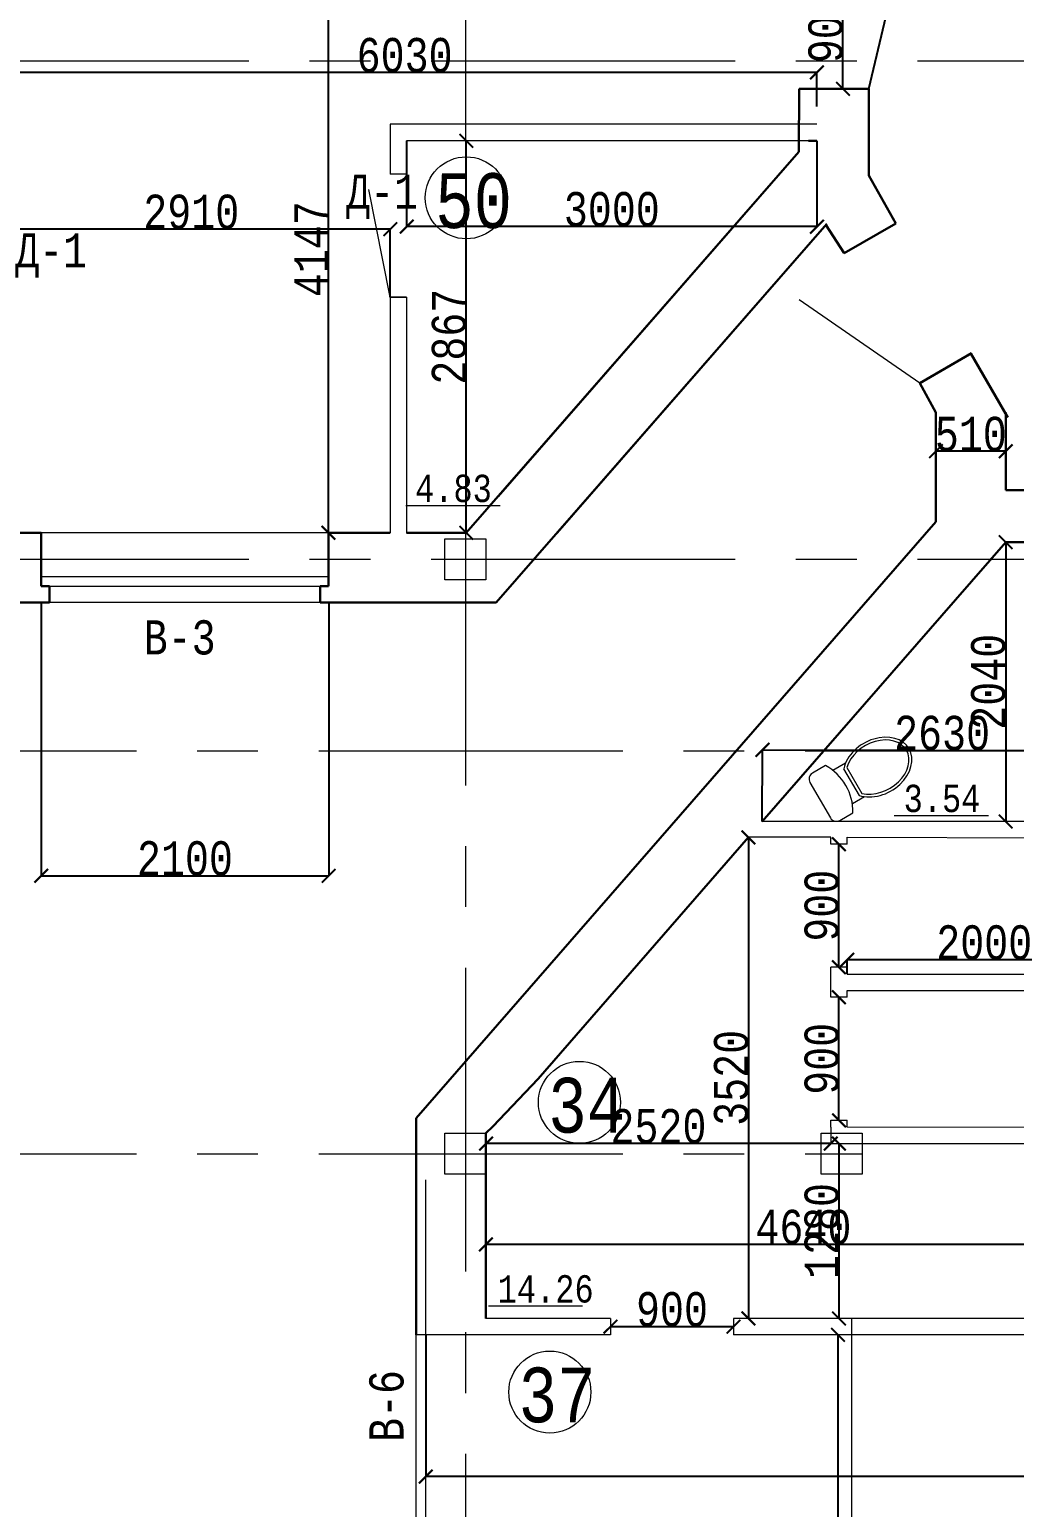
# Model space of a CAD drawing. Header units: millimetres. Extents: x -689206 to 4969298, y -1019800 to 703299.
# Drawn here: x 372481 to 379682, y -640962 to -630153 of the extents above; entities that cross this region are included whole.
import ezdxf

# ---------------------------------------------------------------- set-up
doc = ezdxf.new("R2010")
doc.units = ezdxf.units.MM
doc.linetypes.add('осеваяX2', pattern=[101.6, 63.5, -12.7, 12.7, -12.7])
for name, color, linetype, lineweight in [('WC', 170, 'Continuous', 9), ('несущие', 7, 'Continuous', 30), ('ОКНА', 250, 'Continuous', 20), ('ПЕРЕГОРОДКИ', 252, 'Continuous', 9), ('РАЗМЕРЫ', 7, 'Continuous', 9), ('стены', 7, 'Continuous', 20)]:
    doc.layers.add(name, color=color, linetype=linetype, lineweight=lineweight)
doc.layers.add('четотам', color=7, linetype='Continuous')
doc.styles.add('Аннотативный', font='isocteur.ttf', dxfattribs={"width": 0.7, "height": 250})
doc.dimstyles.new('Аннотативный', dxfattribs={"dimscale": 0, "dimtxt": 250, "dimasz": 100, "dimexe": 1.25, "dimexo": 0.625, "dimtad": 1, "dimdec": 0, "dimtxsty": 'Аннотативный', "dimblk": 'ARCHTICK', "dimcen": 2.5, "dimadec": 0, "dimazin": 0, "dimtfac": 1, "dimtdec": 0, "dimtmove": 0, "dimatfit": 3, "dimfxl": 1, "dimarcsym": 0})

# ---------------------------------------------------------------- blocks, each defined once
blk = doc.blocks.new('_ArchTick')
at = {"color": 0, "linetype": 'ByBlock', "const_width": 0.15}
blk.add_lwpolyline([(-0.5, -0.5), (0.5, 0.5)], dxfattribs=at)
blk = doc.blocks.new('*D3724')
at = {"layer": 'Defpoints', "color": 0, "lineweight": 0, "transparency": 16777216}
for p in [(372209, -631613), (372209, -632109), (375118, -632109)]:
    blk.add_point(p, dxfattribs=at)
at = {"layer": 'стены', "color": 0, "lineweight": -2, "transparency": 16777216}
for p, q in [((372209, -632109), (372209, -631611)), ((375118, -631613), (372209, -631613)), ((375118, -632109), (375118, -631611))]:
    blk.add_line(p, q, dxfattribs=at)
at = {"layer": 'стены', "color": 0, "lineweight": -2, "transparency": 16777216, "xscale": 100, "yscale": 100, "zscale": 100, "rotation": 180}
blk.add_blockref('_ArchTick', (372209, -631613), dxfattribs=at)
at = {"layer": 'стены', "color": 0, "lineweight": -2, "transparency": 16777216, "xscale": 100, "yscale": 100, "zscale": 100}
blk.add_blockref('_ArchTick', (375118, -631613), dxfattribs=at)
at = {"layer": 'стены', "color": 0, "lineweight": 5, "transparency": 16777216, "insert": (373663, -631487), "char_height": 250, "attachment_point": 5, "style": 'Аннотативный'}
blk.add_mtext('2910', dxfattribs=at)
blk = doc.blocks.new('*D3725')
at = {"layer": 'Defpoints', "color": 0, "lineweight": 0, "transparency": 16777216}
for p in [(378428, -629686), (378428, -629686), (378428, -630586)]:
    blk.add_point(p, dxfattribs=at)
at = {"layer": 'стены', "color": 0, "lineweight": -2, "transparency": 16777216}
for p, q in [((378428, -629686), (378429, -629686)), ((378428, -630586), (378428, -629686)), ((378428, -630586), (378429, -630586))]:
    blk.add_line(p, q, dxfattribs=at)
at = {"layer": 'стены', "color": 0, "lineweight": -2, "transparency": 16777216, "xscale": 100, "yscale": 100, "zscale": 100}
for p, rotation in [((378428, -629686), 90), ((378428, -630586), 270)]:
    blk.add_blockref('_ArchTick', p, dxfattribs=dict(at, rotation=rotation))
at = {"layer": 'стены', "color": 0, "lineweight": 5, "transparency": 16777216, "insert": (378302, -630136), "char_height": 250, "attachment_point": 5, "rotation": 90, "style": 'Аннотативный'}
blk.add_mtext('900', dxfattribs=at)
blk = doc.blocks.new('*D3727')
at = {"layer": 'Defpoints', "color": 0, "lineweight": 0, "transparency": 16777216}
for p in [(372209, -630466), (378238, -630716), (372209, -630846)]:
    blk.add_point(p, dxfattribs=at)
at = {"layer": 'стены', "color": 0, "lineweight": -2, "transparency": 16777216}
for p, q in [((372209, -630845), (372209, -630465)), ((378238, -630466), (372209, -630466)), ((378238, -630715), (378238, -630465))]:
    blk.add_line(p, q, dxfattribs=at)
at = {"layer": 'стены', "color": 0, "lineweight": -2, "transparency": 16777216, "xscale": 100, "yscale": 100, "zscale": 100, "rotation": 180}
blk.add_blockref('_ArchTick', (372209, -630466), dxfattribs=at)
at = {"layer": 'стены', "color": 0, "lineweight": -2, "transparency": 16777216, "xscale": 100, "yscale": 100, "zscale": 100}
blk.add_blockref('_ArchTick', (378238, -630466), dxfattribs=at)
at = {"layer": 'стены', "color": 0, "lineweight": 5, "transparency": 16777216, "insert": (375223, -630341), "char_height": 250, "attachment_point": 5, "style": 'Аннотативный'}
blk.add_mtext('6030', dxfattribs=at)
blk = doc.blocks.new('*D3747')
at = {"layer": 'Defpoints', "color": 0, "lineweight": 0, "transparency": 16777216}
for p in [(374666, -629686), (374666, -629686), (374666, -633833)]:
    blk.add_point(p, dxfattribs=at)
at = {"layer": 'РАЗМЕРЫ', "color": 0, "lineweight": -2, "transparency": 16777216}
for p, q in [((374666, -633833), (374666, -629686)), ((374667, -629686), (374668, -629686)), ((374667, -633833), (374668, -633833))]:
    blk.add_line(p, q, dxfattribs=at)
at = {"layer": 'РАЗМЕРЫ', "color": 0, "lineweight": -2, "transparency": 16777216, "xscale": 100, "yscale": 100, "zscale": 100}
for p, rotation in [((374666, -629686), 90), ((374666, -633833), 270)]:
    blk.add_blockref('_ArchTick', p, dxfattribs=dict(at, rotation=rotation))
at = {"layer": 'РАЗМЕРЫ', "color": 0, "lineweight": 5, "transparency": 16777216, "insert": (374541, -631759), "char_height": 250, "attachment_point": 5, "rotation": 90, "style": 'Аннотативный'}
blk.add_mtext('4147', dxfattribs=at)
blk = doc.blocks.new('*D3622')
at = {"layer": 'Defpoints', "color": 0, "linetype": 'ByBlock', "lineweight": 0, "transparency": 16777216}
for p in [(375238, -630966), (378238, -630966), (375238, -631594)]:
    blk.add_point(p, dxfattribs=at)
at = {"layer": 'РАЗМЕРЫ', "color": 0, "linetype": 'ByBlock', "lineweight": -2, "transparency": 16777216}
for p, q in [((375238, -630966), (375238, -631595)), ((378238, -630966), (378238, -631595)), ((378238, -631594), (375238, -631594))]:
    blk.add_line(p, q, dxfattribs=at)
at = {"layer": 'РАЗМЕРЫ', "color": 0, "linetype": 'ByBlock', "lineweight": -2, "transparency": 16777216, "xscale": 100, "yscale": 100, "zscale": 100, "rotation": 180}
blk.add_blockref('_ArchTick', (375238, -631594), dxfattribs=at)
at = {"layer": 'РАЗМЕРЫ', "color": 0, "linetype": 'ByBlock', "lineweight": -2, "transparency": 16777216, "xscale": 100, "yscale": 100, "zscale": 100}
blk.add_blockref('_ArchTick', (378238, -631594), dxfattribs=at)
at = {"layer": 'РАЗМЕРЫ', "color": 0, "linetype": 'ByBlock', "lineweight": 5, "transparency": 16777216, "insert": (376738, -631468), "char_height": 250, "attachment_point": 5, "style": 'Аннотативный'}
blk.add_mtext('3000', dxfattribs=at)
blk = doc.blocks.new('*D3623')
at = {"layer": 'Defpoints', "color": 0, "linetype": 'ByBlock', "lineweight": 0, "transparency": 16777216}
for p in [(375674, -630966), (375674, -630966), (375674, -633833)]:
    blk.add_point(p, dxfattribs=at)
at = {"layer": 'РАЗМЕРЫ', "color": 0, "linetype": 'ByBlock', "lineweight": -2, "transparency": 16777216}
for p, q in [((375674, -633833), (375674, -630966)), ((375675, -630966), (375676, -630966)), ((375675, -633833), (375676, -633833))]:
    blk.add_line(p, q, dxfattribs=at)
at = {"layer": 'РАЗМЕРЫ', "color": 0, "linetype": 'ByBlock', "lineweight": -2, "transparency": 16777216, "xscale": 100, "yscale": 100, "zscale": 100}
for p, rotation in [((375674, -630966), 90), ((375674, -633833), 270)]:
    blk.add_blockref('_ArchTick', p, dxfattribs=dict(at, rotation=rotation))
at = {"layer": 'РАЗМЕРЫ', "color": 0, "linetype": 'ByBlock', "lineweight": 5, "transparency": 16777216, "insert": (375549, -632399), "char_height": 250, "attachment_point": 5, "rotation": 90, "style": 'Аннотативный'}
blk.add_mtext('2867', dxfattribs=at)
blk = doc.blocks.new('*D3652')
at = {"layer": 'Defpoints', "color": 0, "linetype": 'ByBlock', "lineweight": 0, "transparency": 16777216}
for p in [(379108, -633237), (379108, -633237), (379618, -633237)]:
    blk.add_point(p, dxfattribs=at)
at = {"layer": 'несущие', "color": 0, "linetype": 'ByBlock', "lineweight": -2, "transparency": 16777216}
for p, q in [((379108, -633237), (379108, -633236)), ((379618, -633237), (379108, -633237)), ((379618, -633237), (379618, -633236))]:
    blk.add_line(p, q, dxfattribs=at)
at = {"layer": 'несущие', "color": 0, "linetype": 'ByBlock', "lineweight": -2, "transparency": 16777216, "xscale": 100, "yscale": 100, "zscale": 100, "rotation": 180}
blk.add_blockref('_ArchTick', (379108, -633237), dxfattribs=at)
at = {"layer": 'несущие', "color": 0, "linetype": 'ByBlock', "lineweight": -2, "transparency": 16777216, "xscale": 100, "yscale": 100, "zscale": 100}
blk.add_blockref('_ArchTick', (379618, -633237), dxfattribs=at)
at = {"layer": 'несущие', "color": 0, "linetype": 'ByBlock', "lineweight": 5, "transparency": 16777216, "insert": (379363, -633112), "char_height": 250, "attachment_point": 5, "style": 'Аннотативный'}
blk.add_mtext('510', dxfattribs=at)
blk = doc.blocks.new('*D3787')
at = {"layer": 'Defpoints', "color": 0, "lineweight": 30, "ltscale": 35, "transparency": 16777216}
for p in [(372566, -634343), (374668, -634343), (374668, -636342)]:
    blk.add_point(p, dxfattribs=at)
at = {"layer": 'РАЗМЕРЫ', "color": 0, "lineweight": -2, "ltscale": 35, "transparency": 16777216}
for p, q in [((372566, -634343), (372566, -636343)), ((374668, -634343), (374668, -636343)), ((372566, -636342), (374668, -636342))]:
    blk.add_line(p, q, dxfattribs=at)
at = {"layer": 'РАЗМЕРЫ', "color": 0, "lineweight": -2, "ltscale": 35, "transparency": 16777216, "xscale": 100, "yscale": 100, "zscale": 100, "rotation": 180}
blk.add_blockref('_ArchTick', (372566, -636342), dxfattribs=at)
at = {"layer": 'РАЗМЕРЫ', "color": 0, "lineweight": -2, "ltscale": 35, "transparency": 16777216, "xscale": 100, "yscale": 100, "zscale": 100}
blk.add_blockref('_ArchTick', (374668, -636342), dxfattribs=at)
at = {"layer": 'РАЗМЕРЫ', "color": 0, "lineweight": 0, "ltscale": 35, "transparency": 16777216, "insert": (373617, -636216), "char_height": 250, "attachment_point": 5, "style": 'Аннотативный'}
blk.add_mtext('2100', dxfattribs=at)
blk = doc.blocks.new('*D5805')
at = {"layer": 'Defpoints', "color": 0, "lineweight": 5, "ltscale": 35, "transparency": 16777216}
for p in [(378399, -636111), (378399, -636111), (378399, -637011)]:
    blk.add_point(p, dxfattribs=at)
at = {"layer": 'РАЗМЕРЫ', "color": 0, "lineweight": -2, "ltscale": 35, "transparency": 16777216}
for p, q in [((378399, -636111), (378398, -636111)), ((378399, -637011), (378399, -636111)), ((378400, -637011), (378401, -637011))]:
    blk.add_line(p, q, dxfattribs=at)
at = {"layer": 'РАЗМЕРЫ', "color": 0, "lineweight": -2, "ltscale": 35, "transparency": 16777216, "xscale": 100, "yscale": 100, "zscale": 100}
for p, rotation in [((378399, -636111), 90), ((378399, -637011), 270)]:
    blk.add_blockref('_ArchTick', p, dxfattribs=dict(at, rotation=rotation))
at = {"layer": 'РАЗМЕРЫ', "color": 0, "lineweight": 5, "ltscale": 35, "transparency": 16777216, "insert": (378274, -636561), "char_height": 250, "attachment_point": 5, "rotation": 90, "style": 'Аннотативный'}
blk.add_mtext('900', dxfattribs=at)
blk = doc.blocks.new('*D5808')
at = {"layer": 'Defpoints', "color": 0, "lineweight": 30, "ltscale": 35, "transparency": 16777216}
for p in [(378399, -637231), (378399, -637231), (378399, -638131)]:
    blk.add_point(p, dxfattribs=at)
at = {"layer": 'РАЗМЕРЫ', "color": 0, "lineweight": -2, "ltscale": 35, "transparency": 16777216}
for p, q in [((378399, -638131), (378399, -637231)), ((378400, -637231), (378401, -637231)), ((378400, -638131), (378401, -638131))]:
    blk.add_line(p, q, dxfattribs=at)
at = {"layer": 'РАЗМЕРЫ', "color": 0, "lineweight": -2, "ltscale": 35, "transparency": 16777216, "xscale": 100, "yscale": 100, "zscale": 100}
for p, rotation in [((378399, -637231), 90), ((378399, -638131), 270)]:
    blk.add_blockref('_ArchTick', p, dxfattribs=dict(at, rotation=rotation))
at = {"layer": 'РАЗМЕРЫ', "color": 0, "lineweight": 5, "ltscale": 35, "transparency": 16777216, "insert": (378274, -637681), "char_height": 250, "attachment_point": 5, "rotation": 90, "style": 'Аннотативный'}
blk.add_mtext('900', dxfattribs=at)
blk = doc.blocks.new('*D5809')
at = {"layer": 'Defpoints', "color": 0, "lineweight": 30, "ltscale": 35, "transparency": 16777216}
for p in [(378399, -638301), (378399, -639580), (378399, -639580)]:
    blk.add_point(p, dxfattribs=at)
at = {"layer": 'РАЗМЕРЫ', "color": 0, "lineweight": -2, "ltscale": 35, "transparency": 16777216}
for p, q in [((378399, -638301), (378399, -639580)), ((378400, -638301), (378401, -638301)), ((378400, -639580), (378401, -639580))]:
    blk.add_line(p, q, dxfattribs=at)
at = {"layer": 'РАЗМЕРЫ', "color": 0, "lineweight": -2, "ltscale": 35, "transparency": 16777216, "xscale": 100, "yscale": 100, "zscale": 100}
for p, rotation in [((378399, -638301), 90), ((378399, -639580), 270)]:
    blk.add_blockref('_ArchTick', p, dxfattribs=dict(at, rotation=rotation))
at = {"layer": 'РАЗМЕРЫ', "color": 0, "lineweight": 5, "ltscale": 35, "transparency": 16777216, "insert": (378274, -638940), "char_height": 250, "attachment_point": 5, "rotation": 90, "style": 'Аннотативный'}
blk.add_mtext('1280', dxfattribs=at)
blk = doc.blocks.new('*D5810')
at = {"layer": 'Defpoints', "color": 0, "lineweight": 5, "ltscale": 35, "transparency": 16777216}
for p in [(378459, -636956), (378459, -637061), (380462, -637061)]:
    blk.add_point(p, dxfattribs=at)
at = {"layer": 'РАЗМЕРЫ', "color": 0, "lineweight": -2, "ltscale": 35, "transparency": 16777216}
for p, q in [((378459, -637060), (378459, -636955)), ((380462, -636956), (378459, -636956)), ((380462, -637060), (380462, -636955))]:
    blk.add_line(p, q, dxfattribs=at)
at = {"layer": 'РАЗМЕРЫ', "color": 0, "lineweight": -2, "ltscale": 35, "transparency": 16777216, "xscale": 100, "yscale": 100, "zscale": 100}
for p, rotation in [((378459, -636956), 179.9999999999966), ((380462, -636956), 359.9999999999966)]:
    blk.add_blockref('_ArchTick', p, dxfattribs=dict(at, rotation=rotation))
at = {"layer": 'РАЗМЕРЫ', "color": 0, "lineweight": 5, "ltscale": 35, "transparency": 16777216, "insert": (379461, -636831), "char_height": 250, "attachment_point": 5, "style": 'Аннотативный'}
blk.add_mtext('2000', dxfattribs=at)
blk = doc.blocks.new('*D5811')
at = {"layer": 'Defpoints', "color": 0, "lineweight": 5, "ltscale": 35, "transparency": 16777216}
for p in [(375818, -639038), (375818, -639580), (380459, -639580)]:
    blk.add_point(p, dxfattribs=at)
at = {"layer": 'РАЗМЕРЫ', "color": 0, "lineweight": -2, "ltscale": 35, "transparency": 16777216}
for p, q in [((375818, -639579), (375818, -639037)), ((380459, -639038), (375818, -639038)), ((380459, -639579), (380459, -639037))]:
    blk.add_line(p, q, dxfattribs=at)
at = {"layer": 'РАЗМЕРЫ', "color": 0, "lineweight": -2, "ltscale": 35, "transparency": 16777216, "xscale": 100, "yscale": 100, "zscale": 100}
for p, rotation in [((375818, -639038), 180.0000000000014), ((380459, -639038), 1.438849039914203e-12)]:
    blk.add_blockref('_ArchTick', p, dxfattribs=dict(at, rotation=rotation))
at = {"layer": 'РАЗМЕРЫ', "color": 0, "lineweight": 5, "ltscale": 35, "transparency": 16777216, "insert": (378139, -638912), "char_height": 250, "attachment_point": 5, "style": 'Аннотативный'}
blk.add_mtext('4640', dxfattribs=at)
blk = doc.blocks.new('*D5812')
at = {"layer": 'Defpoints', "color": 0, "lineweight": 5, "ltscale": 35, "transparency": 16777216}
for p in [(377737, -636061), (377737, -639580), (377737, -639580)]:
    blk.add_point(p, dxfattribs=at)
at = {"layer": 'РАЗМЕРЫ', "color": 0, "lineweight": -2, "ltscale": 35, "transparency": 16777216}
for p, q in [((377737, -636061), (377737, -639580)), ((377738, -636061), (377738, -636061)), ((377738, -639580), (377738, -639580))]:
    blk.add_line(p, q, dxfattribs=at)
at = {"layer": 'РАЗМЕРЫ', "color": 0, "lineweight": -2, "ltscale": 35, "transparency": 16777216, "xscale": 100, "yscale": 100, "zscale": 100}
for p, rotation in [((377737, -636061), 90), ((377737, -639580), 270)]:
    blk.add_blockref('_ArchTick', p, dxfattribs=dict(at, rotation=rotation))
at = {"layer": 'РАЗМЕРЫ', "color": 0, "lineweight": 5, "ltscale": 35, "transparency": 16777216, "insert": (377612, -637820), "char_height": 250, "attachment_point": 5, "rotation": 90, "style": 'Аннотативный'}
blk.add_mtext('3520', dxfattribs=at)
blk = doc.blocks.new('unitaz')
at = {"ltscale": 150}
for p, q in [((296, 142), (190, 142)), ((293, -140), (191, -140))]:
    blk.add_line(p, q, dxfattribs=at)
for p, q in [((263, 113), (263, -113)), ((289, 110), (289, -110))]:
    blk.add_line(p, q)
blk.add_lwpolyline([(161, 200), (50, 200, 0.414214), (0, 150), (0, -150, 0.414214), (50, -200), (161, -200)], format="xyb", dxfattribs=at)
blk.add_arc((-169, 0), 386, 328.7677, 31.2026, dxfattribs=at)
for major_axis, ratio, start_param, end_param in [((266, 0), 0.753407, 3.739816, 8.826911), ((245, 0), 0.734694, 3.796966, 8.769752)]:
    blk.add_ellipse((484, 0), major_axis=major_axis, ratio=ratio, start_param=start_param, end_param=end_param, dxfattribs=at)
blk = doc.blocks.new('*D5815')
at = {"layer": 'Defpoints', "color": 0, "lineweight": 5, "ltscale": 35, "transparency": 16777216}
for p in [(376728, -639640), (376728, -639640), (377628, -639640)]:
    blk.add_point(p, dxfattribs=at)
at = {"layer": 'РАЗМЕРЫ', "color": 0, "lineweight": -2, "ltscale": 35, "transparency": 16777216}
for p, q in [((376728, -639639), (376728, -639639)), ((377628, -639640), (376728, -639640)), ((377628, -639639), (377628, -639639))]:
    blk.add_line(p, q, dxfattribs=at)
at = {"layer": 'РАЗМЕРЫ', "color": 0, "lineweight": -2, "ltscale": 35, "transparency": 16777216, "xscale": 100, "yscale": 100, "zscale": 100, "rotation": 180}
blk.add_blockref('_ArchTick', (376728, -639640), dxfattribs=at)
at = {"layer": 'РАЗМЕРЫ', "color": 0, "lineweight": -2, "ltscale": 35, "transparency": 16777216, "xscale": 100, "yscale": 100, "zscale": 100}
blk.add_blockref('_ArchTick', (377628, -639640), dxfattribs=at)
at = {"layer": 'РАЗМЕРЫ', "color": 0, "lineweight": 5, "ltscale": 35, "transparency": 16777216, "insert": (377178, -639514), "char_height": 250, "attachment_point": 5, "style": 'Аннотативный'}
blk.add_mtext('900', dxfattribs=at)
blk = doc.blocks.new('*D5816')
at = {"layer": 'Defpoints', "color": 0, "lineweight": 5, "ltscale": 35, "transparency": 16777216}
for p in [(379618, -633902), (379618, -635945), (379618, -635945)]:
    blk.add_point(p, dxfattribs=at)
at = {"layer": 'РАЗМЕРЫ', "color": 0, "lineweight": -2, "ltscale": 35, "transparency": 16777216}
for p, q in [((379618, -633902), (379619, -633902)), ((379618, -633902), (379618, -635945)), ((379618, -635945), (379619, -635945))]:
    blk.add_line(p, q, dxfattribs=at)
at = {"layer": 'РАЗМЕРЫ', "color": 0, "lineweight": -2, "ltscale": 35, "transparency": 16777216, "xscale": 100, "yscale": 100, "zscale": 100}
for p, rotation in [((379618, -633902), 90), ((379618, -635945), 270)]:
    blk.add_blockref('_ArchTick', p, dxfattribs=dict(at, rotation=rotation))
at = {"layer": 'РАЗМЕРЫ', "color": 0, "lineweight": 5, "ltscale": 35, "transparency": 16777216, "insert": (379492, -634923), "char_height": 250, "attachment_point": 5, "rotation": 90, "style": 'Аннотативный'}
blk.add_mtext('2040', dxfattribs=at)
blk = doc.blocks.new('*D5817')
at = {"layer": 'Defpoints', "color": 0, "lineweight": 5, "ltscale": 35, "transparency": 16777216}
for p in [(380466, -635428), (377838, -635945), (380465, -635952)]:
    blk.add_point(p, dxfattribs=at)
at = {"layer": 'РАЗМЕРЫ', "color": 0, "lineweight": -2, "ltscale": 35, "transparency": 16777216}
for p, q in [((377838, -635944), (377840, -635420)), ((377840, -635421), (380466, -635428)), ((380465, -635951), (380466, -635426))]:
    blk.add_line(p, q, dxfattribs=at)
at = {"layer": 'РАЗМЕРЫ', "color": 0, "lineweight": -2, "ltscale": 35, "transparency": 16777216, "xscale": 100, "yscale": 100, "zscale": 100}
for p, rotation in [((377840, -635421), 179.852422185809), ((380466, -635428), 359.8524221858091)]:
    blk.add_blockref('_ArchTick', p, dxfattribs=dict(at, rotation=rotation))
at = {"layer": 'РАЗМЕРЫ', "color": 0, "lineweight": 5, "ltscale": 35, "transparency": 16777216, "insert": (379153, -635299), "char_height": 250, "attachment_point": 5, "rotation": 359.8524, "style": 'Аннотативный'}
blk.add_mtext('2630', dxfattribs=at)
blk = doc.blocks.new('*D5828')
at = {"layer": 'Defpoints', "color": 0, "lineweight": 5, "ltscale": 35, "transparency": 16777216}
for p in [(375818, -638301), (375818, -638301), (378339, -638301)]:
    blk.add_point(p, dxfattribs=at)
at = {"layer": 'РАЗМЕРЫ', "color": 0, "lineweight": -2, "ltscale": 35, "transparency": 16777216}
for p, q in [((375818, -638300), (375818, -638299)), ((378339, -638301), (375818, -638301)), ((378339, -638300), (378339, -638299))]:
    blk.add_line(p, q, dxfattribs=at)
at = {"layer": 'РАЗМЕРЫ', "color": 0, "lineweight": -2, "ltscale": 35, "transparency": 16777216, "xscale": 100, "yscale": 100, "zscale": 100, "rotation": 180}
blk.add_blockref('_ArchTick', (375818, -638301), dxfattribs=at)
at = {"layer": 'РАЗМЕРЫ', "color": 0, "lineweight": -2, "ltscale": 35, "transparency": 16777216, "xscale": 100, "yscale": 100, "zscale": 100}
blk.add_blockref('_ArchTick', (378339, -638301), dxfattribs=at)
at = {"layer": 'РАЗМЕРЫ', "color": 0, "lineweight": 5, "ltscale": 35, "transparency": 16777216, "insert": (377079, -638175), "char_height": 250, "attachment_point": 5, "style": 'Аннотативный'}
blk.add_mtext('2520', dxfattribs=at)
blk = doc.blocks.new('*D5831')
at = {"layer": 'Defpoints', "color": 0, "lineweight": 5, "ltscale": 35, "transparency": 16777216}
for p in [(378392, -639700), (378392, -639700), (380814, -646118)]:
    blk.add_point(p, dxfattribs=at)
at = {"layer": 'РАЗМЕРЫ', "color": 0, "lineweight": -2, "ltscale": 35, "transparency": 16777216}
for p, q in [((378392, -639700), (378391, -639700)), ((378392, -646118), (378392, -639700)), ((380813, -646118), (378391, -646118))]:
    blk.add_line(p, q, dxfattribs=at)
at = {"layer": 'РАЗМЕРЫ', "color": 0, "lineweight": -2, "ltscale": 35, "transparency": 16777216, "xscale": 100, "yscale": 100, "zscale": 100}
for p, rotation in [((378392, -639700), 90), ((378392, -646118), 270)]:
    blk.add_blockref('_ArchTick', p, dxfattribs=dict(at, rotation=rotation))
at = {"layer": 'РАЗМЕРЫ', "color": 0, "lineweight": 5, "ltscale": 35, "transparency": 16777216, "insert": (378267, -642909), "char_height": 250, "attachment_point": 5, "rotation": 90, "style": 'Аннотативный'}
blk.add_mtext('6420', dxfattribs=at)
blk = doc.blocks.new('*D5833')
at = {"layer": 'Defpoints', "color": 0, "lineweight": 5, "ltscale": 35, "transparency": 16777216}
for p in [(375378, -639700), (402458, -639700), (375378, -640736)]:
    blk.add_point(p, dxfattribs=at)
at = {"layer": 'РАЗМЕРЫ', "color": 0, "lineweight": -2, "ltscale": 35, "transparency": 16777216}
for p, q in [((375378, -639701), (375378, -640737)), ((402458, -639701), (402458, -640737)), ((402458, -640736), (375378, -640736))]:
    blk.add_line(p, q, dxfattribs=at)
at = {"layer": 'РАЗМЕРЫ', "color": 0, "lineweight": -2, "ltscale": 35, "transparency": 16777216, "xscale": 100, "yscale": 100, "zscale": 100, "rotation": 180}
blk.add_blockref('_ArchTick', (375378, -640736), dxfattribs=at)
at = {"layer": 'РАЗМЕРЫ', "color": 0, "lineweight": -2, "ltscale": 35, "transparency": 16777216, "xscale": 100, "yscale": 100, "zscale": 100}
blk.add_blockref('_ArchTick', (402458, -640736), dxfattribs=at)
at = {"layer": 'РАЗМЕРЫ', "color": 0, "lineweight": 5, "ltscale": 35, "transparency": 16777216, "insert": (388918, -640610), "char_height": 250, "attachment_point": 5, "style": 'Аннотативный'}
blk.add_mtext('27080', dxfattribs=at)

msp = doc.modelspace()

# ---------------------------------------------------------------- linework, layer by layer
at = {"layer": 'несущие', "color": 0}
msp.add_line((375867.9, -638175.7), (376198.8, -637827), dxfattribs=at)
at = {"layer": 'ОКНА'}
msp.add_line((372566.4, -634222.8), (372566.4, -634152.8), dxfattribs=at)
at = {"layer": 'ОКНА', "lineweight": 13}
for p, q in [((372566.4, -634152.8), (374666.4, -634152.8)), ((372626.4, -634222.8), (374606.4, -634222.8))]:
    msp.add_line(p, q, dxfattribs=at)
at = {"layer": 'ПЕРЕГОРОДКИ', "color": 18, "linetype": 'ByBlock', "lineweight": 13, "true_color": 0x000000}
msp.add_line((378617.9, -630585.6), (378819.8, -629731.5), dxfattribs=at)
at = {"layer": 'ПЕРЕГОРОДКИ', "color": 0}
for p, q in [((375237.9, -631209.3), (375117.9, -631209.3)), ((375237.9, -632109.3), (375117.9, -632109.3))]:
    msp.add_line(p, q, dxfattribs=at)
at = {"layer": 'ПЕРЕГОРОДКИ', "color": 0, "lineweight": 13}
msp.add_line((375117.9, -632109.3), (375237.9, -632109.3), dxfattribs=at)
at = {"layer": 'РАЗМЕРЫ', "linetype": 'осеваяX2', "lineweight": 5, "ltscale": 35}
for p, q in [((423867.9, -630383.6), (356815.2, -630383.6)), ((423867.9, -634028.4), (356815.2, -634028.4))]:
    msp.add_line(p, q, dxfattribs=at)
at = {"layer": 'РАЗМЕРЫ', "linetype": 'ByBlock', "lineweight": 30, "ltscale": 35}
for p, q in [((378107.9, -630585.6), (378105.4, -631046.8)), ((378617.9, -630585.6), (378107.9, -630585.6)), ((378813.9, -631570.3), (378435.8, -631788.6)), ((379367.9, -632519.7), (378989.8, -632738))]:
    msp.add_line(p, q, dxfattribs=at)
at = {"layer": 'РАЗМЕРЫ', "lineweight": 30}
for p, q in [((378105.4, -631046.8), (375674.3, -633832.8)), ((378310.9, -631572.4), (375893.5, -634342.8)), ((372566.4, -634222.8), (372626.4, -634222.8)), ((372626.4, -634222.8), (372626.4, -634342.8)), ((374666.4, -634222.8), (374606.4, -634222.8)), ((374606.4, -634222.8), (374606.4, -634342.8))]:
    msp.add_line(p, q, dxfattribs=at)
at = {"layer": 'РАЗМЕРЫ', "lineweight": 30, "ltscale": 35}
for p, q in [((378617.9, -631220.6), (378813.9, -631570.3)), ((378435.8, -631788.6), (378302.9, -631581.6)), ((378989.8, -632738), (379107.9, -632952.7)), ((375307.9, -638115.5), (375307.9, -639699.9)), ((375867.9, -638175.7), (375817.9, -638225.7)), ((375817.9, -638225.7), (375817.9, -639579.9))]:
    msp.add_line(p, q, dxfattribs=at)
at = {"layer": 'РАЗМЕРЫ', "lineweight": 5, "ltscale": 35}
for p, q in [((378989.8, -632738), (378108.3, -632130.1)), ((378339.4, -638180.6), (378339.4, -638130.6)), ((378339.4, -638130.6), (378459.4, -638130.6)), ((378339.4, -638180.6), (378339.4, -638300.6)), ((378459.4, -638180.8), (378459.4, -638130.6)), ((378459.4, -638180.8), (378459.4, -638130.6)), ((378339.4, -638300.6), (380458.6, -638300.6)), ((378492.6, -648990.4), (378492.6, -639579.9))]:
    msp.add_line(p, q, dxfattribs=at)
at = {"layer": 'РАЗМЕРЫ', "linetype": 'ByBlock', "lineweight": 30}
msp.add_line((379363.5, -632522.2), (379633.9, -632990.6), dxfattribs=at)
at = {"layer": 'РАЗМЕРЫ'}
for p, q in [((375231.4, -633632.8), (375920.6, -633632.8)), ((378803.4, -635900.4), (379492.7, -635900.4)), ((375835.4, -639487.5), (376524.7, -639487.5))]:
    msp.add_line(p, q, dxfattribs=at)
at = {"layer": 'РАЗМЕРЫ', "lineweight": 13}
for p, q in [((374666.4, -633832.8), (372566.4, -633832.8)), ((374666.4, -634342.8), (372626.4, -634342.8)), ((380459.4, -638184.8), (378459.4, -638180.8))]:
    msp.add_line(p, q, dxfattribs=at)
at = {"layer": 'РАЗМЕРЫ', "lineweight": 13, "ltscale": 35}
for p, q in [((380465.1, -635944.8), (377838.2, -635944.8)), ((378339.4, -636060.8), (377737.2, -636060.8)), ((378339.4, -636110.8), (378339.4, -636060.8)), ((378459.4, -636110.8), (378339.4, -636110.8)), ((378459.4, -636060.8), (380464.8, -636064.8)), ((378459.4, -636110.8), (378459.4, -636060.8)), ((378459.4, -637010.8), (378339.4, -637010.8)), ((378339.4, -637230.8), (378339.4, -637010.8)), ((378459.4, -637060.8), (378459.4, -637010.8)), ((378459.4, -637060.8), (380462.3, -637060.8)), ((378459.4, -637180.8), (380462, -637180.8)), ((378459.4, -637230.8), (378459.4, -637180.8)), ((378459.4, -637230.8), (378459.4, -637184.8)), ((378459.4, -637230.8), (378339.4, -637230.8)), ((376727.5, -639579.9), (375817.9, -639579.9)), ((376727.5, -639579.9), (376727.5, -639699.9)), ((380459.4, -639579.9), (377627.5, -639579.9)), ((377627.5, -639579.9), (377627.5, -639699.9)), ((376727.5, -639699.9), (375307.9, -639699.9)), ((380838.6, -639699.9), (377627.5, -639699.9))]:
    msp.add_line(p, q, dxfattribs=at)
at = {"layer": 'РАЗМЕРЫ', "lineweight": 9}
for p, q in [((375307.9, -646187.7), (375307.9, -638565.6)), ((375377.9, -646117.7), (375377.9, -638565.6))]:
    msp.add_line(p, q, dxfattribs=at)
at = {"layer": 'стены', "linetype": 'осеваяX2', "lineweight": 5, "ltscale": 35}
for p, q in [((375667.9, -605010.3), (375667.9, -654848)), ((356815.2, -635427.7), (423867.9, -635427.7)), ((356815.2, -638375.7), (378567.9, -638375.7))]:
    msp.add_line(p, q, dxfattribs=at)
at = {"layer": 'стены', "color": 7, "lineweight": 25, "true_color": 0xffffff}
msp.add_line((378617.9, -630585.6), (378819.8, -629731.5), dxfattribs=at)
at = {"layer": 'стены', "lineweight": 30}
for p, q in [((378237.9, -630585.6), (378617.9, -630585.6)), ((378617.9, -630965.6), (378617.9, -630585.6)), ((378105.4, -631046.8), (375906.5, -633566.8)), ((378237.9, -630965.6), (378176.2, -630965.6)), ((378617.9, -630965.6), (378617.9, -631220.6)), ((378310.9, -631572.4), (376338.5, -633832.8)), ((378310.9, -631572.4), (376348.2, -633821.8)), ((379107.9, -633752.7), (379107.9, -632952.7)), ((379617.9, -632952.7), (379617.9, -633521.6)), ((379617.9, -633521.6), (380838.6, -633521.6)), ((375307.9, -638115.5), (379107.9, -633752.7)), ((372208.5, -633832.8), (372566.4, -633832.8)), ((372566.4, -634222.8), (372566.4, -633832.8)), ((374666.4, -633832.8), (375117.9, -633832.8)), ((374666.4, -633832.8), (374666.4, -634222.8)), ((375237.9, -633832.8), (375674.3, -633832.8)), ((379250.5, -634323.4), (379617.9, -633901.6)), ((379617.9, -633901.6), (380467.9, -633901.6)), ((372626.4, -634342.8), (372338.5, -634342.8)), ((375893.5, -634342.8), (374606.4, -634342.8)), ((377838.2, -635944.8), (379250.5, -634323.4)), ((376198.8, -637827), (377737.2, -636060.8))]:
    msp.add_line(p, q, dxfattribs=at)
at = {"layer": 'стены', "lineweight": 13}
for p, q in [((375117.9, -630845.6), (375117.9, -631209.3)), ((378237.9, -630845.6), (375117.9, -630845.6)), ((378237.9, -630965.6), (375237.9, -630965.6)), ((375237.9, -630965.6), (375237.9, -631209.3)), ((375117.9, -632109.3), (375117.9, -633832.8)), ((375237.9, -632109.3), (375237.9, -633832.8))]:
    msp.add_line(p, q, dxfattribs=at)
at = {"layer": 'стены', "lineweight": 9}
msp.add_line((375117.9, -632109.3), (374962.5, -631323.3), dxfattribs=at)
at = {"layer": 'стены'}
for p, q in [((379107.9, -633752.7), (379107.9, -632952.7)), ((379107.9, -633752.7), (379107.9, -632952.7)), ((379617.9, -632952.7), (379617.9, -633521.6)), ((379617.9, -632952.7), (379617.9, -633521.6)), ((375357.9, -638058.1), (379107.9, -633752.7)), ((375357.9, -638058.1), (379107.9, -633752.7))]:
    msp.add_line(p, q, dxfattribs=at)
at = {"layer": 'стены', "lineweight": 20}
for points in [[(375517.9, -633878.4), (375817.9, -633878.4), (375817.9, -634178.4), (375517.9, -634178.4)], [(375517.9, -638225.7), (375817.9, -638225.7), (375817.9, -638525.7), (375517.9, -638525.7)], [(378267.9, -638225.7), (378567.9, -638225.7), (378567.9, -638525.7), (378267.9, -638525.7)]]:
    msp.add_lwpolyline(points, close=True, dxfattribs=at)
at = {"layer": 'четотам', "lineweight": 13}
for centre in [(375674.3, -631383.3), (376501.4, -637999.5), (376284.8, -640118.6)]:
    msp.add_circle(centre, 300, dxfattribs=at)

# ---------------------------------------------------------------- block references
at = {"layer": 'WC', "color": 0, "rotation": 30.0000000000017}
msp.add_blockref('unitaz', (378261.5, -635788.9), dxfattribs=at)

# ---------------------------------------------------------------- texts
at = {"layer": 'РАЗМЕРЫ', "lineweight": 20, "ltscale": 150, "char_height": 250, "width": 922.913, "attachment_point": 1, "style": 'Аннотативный'}
for s, insert in [('Д-1', (374795.2, -631212.8)), ('Д-1', (372375.2, -631642.8)), ('В-3', (373315.2, -634473.3))]:
    msp.add_mtext(s, dxfattribs=dict(at, insert=insert))
at = {"layer": 'РАЗМЕРЫ', "lineweight": 13, "ltscale": 150, "char_height": 401.1, "width": 1460, "attachment_point": 1, "style": 'Аннотативный'}
for s, insert in [('50', (375446.3, -631203.4)), ('34', (376273.3, -637819.6)), ('37', (376056.8, -639938.7))]:
    msp.add_mtext(s, dxfattribs=dict(at, insert=insert))
at = {"layer": 'РАЗМЕРЫ', "char_height": 200, "width": 656.117, "attachment_point": 1, "style": 'Аннотативный'}
for s, insert in [('4.83', (375299.6, -633408.8)), ('3.54', (378871.7, -635676.3)), ('14.26', (375903.7, -639263.4))]:
    msp.add_mtext(s, dxfattribs=dict(at, insert=insert))
at = {"layer": 'РАЗМЕРЫ', "lineweight": 20, "ltscale": 150, "insert": (374965.2, -640483.3), "char_height": 250, "width": 922.913, "attachment_point": 1, "rotation": 90, "style": 'Аннотативный'}
msp.add_mtext('В-6', dxfattribs=at)

# ---------------------------------------------------------------- dimensions: what is measured, and where the dimension line sits
at = {"layer": 'несущие', "color": 18, "linetype": 'ByBlock', "lineweight": 5, "true_color": 0x000000}
dim = msp.add_linear_dim(base=(379107.9, -633237.1), p1=(379617.9, -633237.1), p2=(379107.9, -633237.1), dimstyle='Аннотативный', dxfattribs=at)
dim.commit()
dim.dimension.update_dxf_attribs({"geometry": '*D3652', "text_midpoint": (379362.9, -633111.5)})
at = {"layer": 'РАЗМЕРЫ', "lineweight": 5}
dim = msp.add_linear_dim(base=(374666.4, -629685.6), p1=(374666.4, -633832.8), p2=(374666.4, -629685.6), angle=90, dimstyle='Аннотативный', dxfattribs=at)
dim.commit()
dim.dimension.update_dxf_attribs({"geometry": '*D3747', "text_midpoint": (374540.8, -631759.2)})
at = {"layer": 'РАЗМЕРЫ', "color": 18, "linetype": 'ByBlock', "lineweight": 5, "true_color": 0x000000}
dim = msp.add_linear_dim(base=(375674.3, -630965.6), p1=(375674.3, -633832.8), p2=(375674.3, -630965.6), angle=90, dimstyle='Аннотативный', dxfattribs=at)
dim.commit()
dim.dimension.update_dxf_attribs({"geometry": '*D3623', "text_midpoint": (375548.7, -632399.2)})
dim = msp.add_linear_dim(base=(375237.9, -631593.5), p1=(378237.9, -630965.6), p2=(375237.9, -630965.6), dimstyle='Аннотативный', dxfattribs=at)
dim.commit()
dim.dimension.update_dxf_attribs({"geometry": '*D3622', "text_midpoint": (376737.9, -631593.5), "dimtype": 160})
at = {"layer": 'РАЗМЕРЫ', "lineweight": 5, "ltscale": 35}
for p1, p2, distance, text, picture, middle in [((379617.9, -633901.6), (379617.9, -635944.8), 0, '2040', '*D5816', (379492.2, -634923.2)), ((377838.2, -635944.8), (380465.1, -635951.6), 523.9, '2630', '*D5817', (379153.4, -635298.6)), ((377737.2, -636060.8), (377737.2, -639579.9), 0, '3520', '*D5812', (377611.6, -637820.4)), ((380462.3, -637060.8), (378459.4, -637060.8), -104.7, '2000', '*D5810', (379460.8, -636830.5)), ((378399.4, -638300.6), (378399.4, -639579.9), 0, '1280', '*D5809', (378273.8, -638940.2)), ((380459.4, -639579.9), (375817.9, -639579.9), -542.1, '4640', '*D5811', (378138.6, -638912.2))]:
    dim = msp.add_aligned_dim(p1=p1, p2=p2, distance=distance, text=text, dimstyle='Аннотативный', dxfattribs=at)
    dim.commit()
    dim.dimension.update_dxf_attribs({"geometry": picture, "text_midpoint": middle})
at = {"layer": 'РАЗМЕРЫ', "lineweight": 0, "ltscale": 35}
dim = msp.add_linear_dim(base=(374667.7, -636342.1), p1=(372566.4, -634342.8), p2=(374667.7, -634342.8), text='2100', dimstyle='Аннотативный', dxfattribs=at)
dim.commit()
dim.dimension.update_dxf_attribs({"geometry": '*D3787', "text_midpoint": (373617, -636216.4)})
at = {"layer": 'РАЗМЕРЫ', "lineweight": 5, "ltscale": 35}
for p1, p2, picture, middle in [((378399.4, -637010.8), (378399.4, -636110.8), '*D5805', (378273.8, -636560.8)), ((378399.4, -638130.6), (378399.4, -637230.8), '*D5808', (378273.8, -637680.7)), ((377627.5, -639639.9), (376727.5, -639639.9), '*D5815', (377177.5, -639514.3))]:
    dim = msp.add_aligned_dim(p1=p1, p2=p2, distance=0, dimstyle='Аннотативный', dxfattribs=at)
    dim.commit()
    dim.dimension.update_dxf_attribs({"geometry": picture, "text_midpoint": middle})
dim = msp.add_linear_dim(base=(375817.9, -638300.6), p1=(378339.4, -638300.6), p2=(375817.9, -638300.6), text='2520', dimstyle='Аннотативный', dxfattribs=at)
dim.commit()
dim.dimension.update_dxf_attribs({"geometry": '*D5828', "text_midpoint": (377078.6, -638175)})
dim = msp.add_linear_dim(base=(375377.9, -640736), p1=(402458, -639699.9), p2=(375377.9, -639699.9), dimstyle='Аннотативный', dxfattribs=at)
dim.commit()
dim.dimension.update_dxf_attribs({"geometry": '*D5833', "text_midpoint": (388917.9, -640610.4)})
dim = msp.add_linear_dim(base=(378392.2, -639699.9), p1=(380814, -646117.7), p2=(378392.2, -639699.9), angle=90, text='6420', dimstyle='Аннотативный', dxfattribs=at)
dim.commit()
dim.dimension.update_dxf_attribs({"geometry": '*D5831', "text_midpoint": (378266.5, -642908.8)})
at = {"layer": 'стены', "lineweight": 5}
dim = msp.add_linear_dim(base=(378427.9, -629685.6), p1=(378427.9, -630585.6), p2=(378427.9, -629685.6), angle=90, dimstyle='Аннотативный', dxfattribs=at)
dim.commit()
dim.dimension.update_dxf_attribs({"geometry": '*D3725', "text_midpoint": (378302.2, -630135.6)})
for base, p1, p2, text, picture, middle in [((372208.5, -630466.4), (378237.9, -630715.6), (372208.5, -630845.6), '6030', '*D3727', (375223.2, -630340.8)), ((372208.5, -631612.7), (375117.9, -632109.3), (372208.5, -632109.3), '2910', '*D3724', (373663.2, -631487.1))]:
    dim = msp.add_linear_dim(base=base, p1=p1, p2=p2, text=text, dimstyle='Аннотативный', dxfattribs=at)
    dim.commit()
    dim.dimension.update_dxf_attribs({"geometry": picture, "text_midpoint": middle})

doc.saveas('drawing.dxf')
